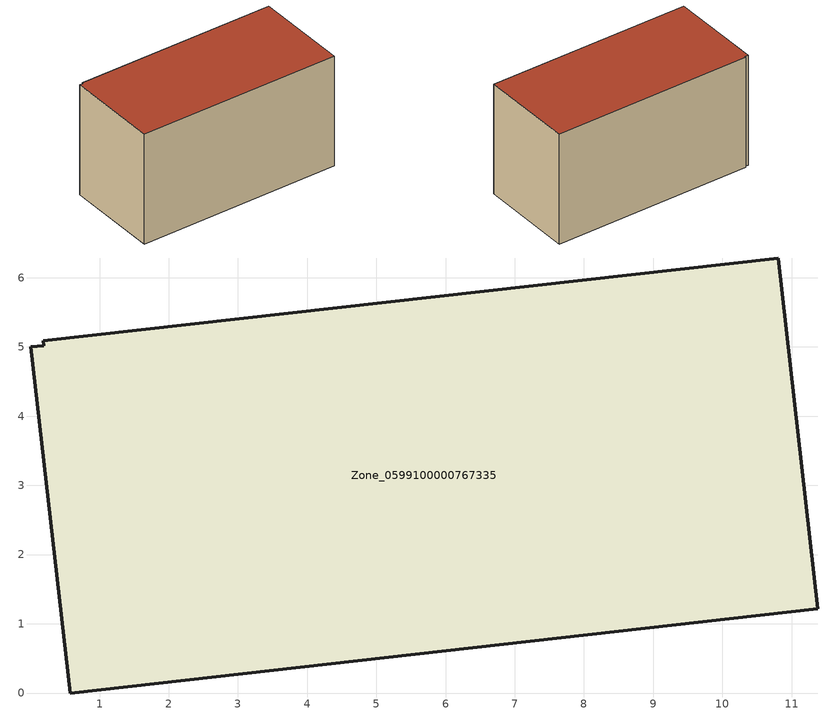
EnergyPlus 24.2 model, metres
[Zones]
Zone_0599100000767335
 floor ground (C_G): 0.19,5.02 0.18,5.09 10.81,6.29 11.38,1.22 0.58,0 0.01,5 z0
 wall outside (C_F): 0.58,0 11.38,1.22 10.81,6.29 0.18,5.09 0.19,5.02 0.01,5 0.58,0 z0:6.13
 roof outside (C_R): 0.19,5.02 0.01,5 0.58,0 11.38,1.22 10.81,6.29 0.18,5.09 z6.13
[BUILDING]
Pand.0599100000767335: North Axis=0; Terrain=City; Loads Convergence Tolerance Value=0.04; Temperature Convergence Tolerance Value=0.4; Solar Distribution=FullExterior; Maximum Number of Warmup Days=25; Minimum Number of Warmup Days=1
[Site:Location]
Rotterdam.The.Hague.AP_ZH_NLD Design_Conditions: Latitude=51.96; Longitude=4.45; Time Zone=1; Elevation=-4.5
[SITE:GROUNDTEMPERATURE:BUILDINGSURFACE]
18, 18, 18, 18, 18, 18, 18, 18, 18, 18, 18, 18
[MATERIAL] Thermal Absorptance=0.9; Solar Absorptance=0.7; Visible Absorptance=0.7
Name | Roughness | Thickness | Conductivity | Density | Specific Heat
G.TI.2006-2014 | MediumSmooth | 0.15 | 0.06 | 540 | 1210
F.TI.2006-2014 | Rough | 0.3 | 0.12 | 1920 | 840
R.TI.2006-2014 | MediumRough | 0.2 | 0.08 | 1500 | 1000
[CONSTRUCTION]
C_G: G.TI.2006-2014
C_F: F.TI.2006-2014
C_R: R.TI.2006-2014
[ZONE]
Zone_0599100000767335: Type=1; Multiplier=1; Ceiling Height=Autocalculate; Volume=Autocalculate; Floor Area=autocalculate; Part of Total Floor Area=Yes
[ZONEINFILTRATION:DESIGNFLOWRATE]
Infil_Zone_0599100000767335: Zone or ZoneList or Space or SpaceList=Zone_0599100000767335; Schedule=AlwaysOn; Design Flow Rate Calculation Method=Flow/Area; Flow Rate per Floor Area=0.0015; Constant Term Coefficient=1; Temperature Term Coefficient=0; Velocity Term Coefficient=0; Velocity Squared Term Coefficient=0
[HVACTEMPLATE:ZONE:IDEALLOADSAIRSYSTEM]
Zone_0599100000767335: Maximum Heating Supply Air Temperature=50; Minimum Cooling Supply Air Temperature=13; Maximum Heating Supply Air Humidity Ratio=0.0156; Minimum Cooling Supply Air Humidity Ratio=0.0077; Heating Limit=NoLimit; Cooling Limit=NoLimit; Dehumidification Control Type=ConstantSensibleHeatRatio; Cooling Sensible Heat Ratio=0.7; Dehumidification Setpoint=60; Humidification Control Type=None; Humidification Setpoint=30; Outdoor Air Method=None; Outdoor Air Flow Rate per Person=0.00944; Outdoor Air Flow Rate per Zone Floor Area=0; Outdoor Air Flow Rate per Zone=0; Demand Controlled Ventilation Type=None; Outdoor Air Economizer Type=NoEconomizer; Heat Recovery Type=None; Sensible Heat Recovery Effectiveness=0.7; Latent Heat Recovery Effectiveness=0.65
[ZONECONTROL:THERMOSTAT]
ThermostatControl_Zone_0599100000767335: Zone or ZoneList=Zone_0599100000767335; Control Type Schedule=DualSetpointControlType; Control 1=Thermostat_Zone_0599100000767335; Temperature Difference Between Cutout And Setpoint=0
[THERMOSTATSETPOINT:DUALSETPOINT]
Thermostat_Zone_0599100000767335: Heating Setpoint Temperature Schedule=HeatingSetpoint_Zone_0599100000767335; Cooling Setpoint Temperature Schedule=CoolingSetpoint_Zone_0599100000767335
[SCHEDULE:COMPACT]
HeatingSetpoint_Zone_0599100000767335: Through: 12/31, For: AllDays, Until: 24:00, 21
CoolingSetpoint_Zone_0599100000767335: Through: 12/31, For: AllDays, Until: 24:00, 24
DualSetpointControlType: Through: 12/31, For: AllDays, Until: 24:00, 4
AlwaysOn: Through: 12/31, For: AllDays, Until: 24:00, 1
